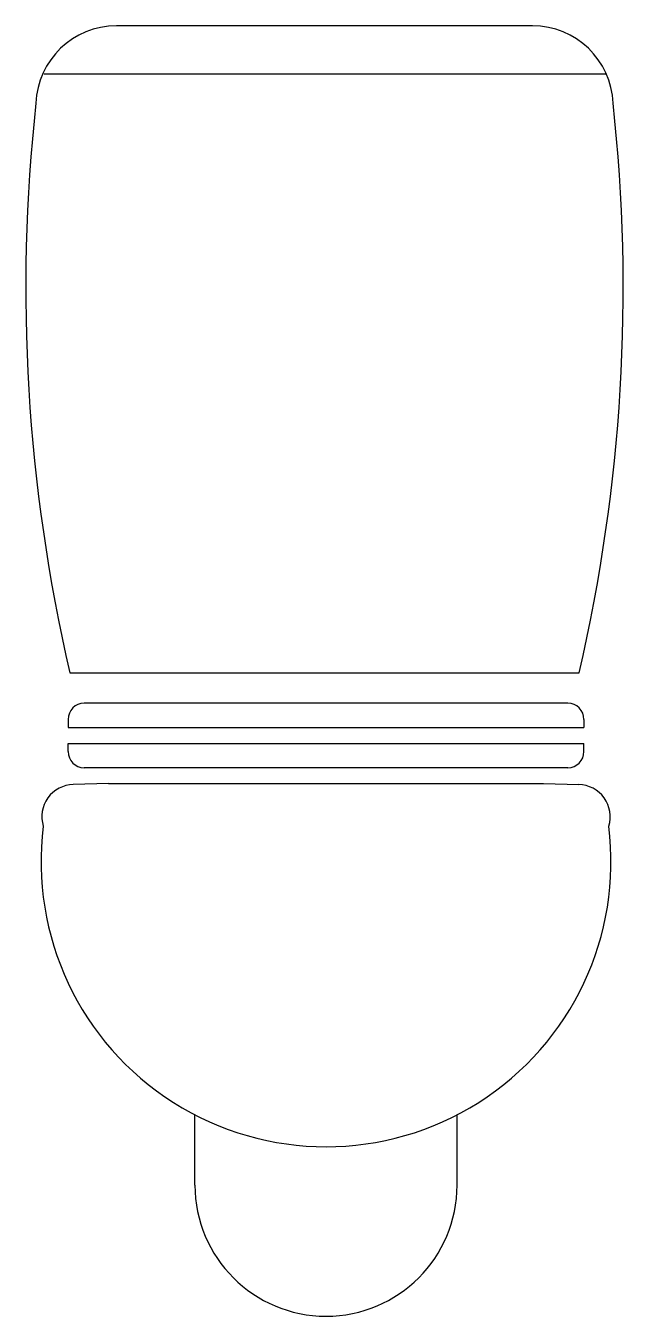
# Model space of a CAD drawing. Extents: x -18.6 to 18.4, y 0 to 80.
import ezdxf

# ---------------------------------------------------------------- set-up
doc = ezdxf.new("R2010")
doc.units = 0
doc.header["$LTSCALE"] = 5
doc.header["$MEASUREMENT"] = 0
doc.layers.get('0').update_dxf_attribs({"linetype": 'CONTINUOUS'})

msp = doc.modelspace()

# ---------------------------------------------------------------- linework, layer by layer
at = {"color": 0, "linetype": 'ByBlock'}
for p, q in [((12.814, 80.029), (-13.003, 80.029)), ((17.396, 77.029), (-17.495, 77.029)), ((-15.892, 39.895), (15.702, 39.895)), ((15, 38.015), (-15, 38.015)), ((-16, 37.015), (-16, 36.515)), ((16, 37.015), (16, 36.515)), ((-16, 36.515), (16, 36.515)), ((-16, 35.015), (-16, 35.515)), ((-16, 35.515), (16, 35.515)), ((16, 35.015), (16, 35.515)), ((15, 34.015), (-15, 34.015)), ((-13.492, 33.029), (-15.679, 32.974)), ((-13.492, 33.029), (13.492, 33.029)), ((13.492, 33.029), (15.679, 32.974)), ((-8.131, 8.131), (-8.131, 12.489)), ((8.131, 8.131), (8.131, 12.489))]:
    msp.add_line(p, q, dxfattribs=at)
for centre, radius, start, end in [((-13.003, 75.029), 5, 90, 177.75087), ((12.814, 75.029), 5, 2.24913, 90), ((86.931, 63.756), 105.555, 173.76215, 193.06517), ((-87.12, 63.756), 105.555, 346.93483, 6.23785), ((-15, 37.015), 1, 90, 180), ((15, 37.015), 1, 0, 90), ((-15, 35.015), 1, 180, 270), ((15, 35.015), 1, 270, 0), ((-15.629, 30.975), 2, 91.41872, 196.9985), ((15.629, 30.975), 2, 343.0015, 88.58128), ((0, 28.188), 17.679, 172.84363, 7.15637), ((0, 8.131), 8.131, 180, 0)]:
    msp.add_arc(centre, radius, start, end, dxfattribs=at)

doc.saveas('drawing.dxf')
